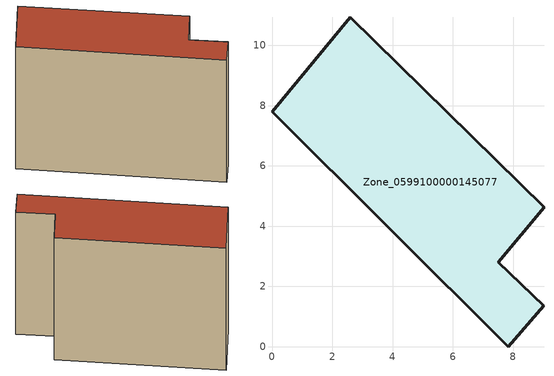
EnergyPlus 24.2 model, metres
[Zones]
Zone_0599100000145077
 floor ground (C_G): 0,7.8 2.6,10.93 9.03,4.62 7.51,2.8 9.02,1.36 7.84,0 z0
 wall outside (C_F): 2.6,10.93 0,7.8 7.84,0 9.02,1.36 7.51,2.8 9.03,4.62 2.6,10.93 z0:7.43
 roof outside (C_R): 0,7.8 7.84,0 9.02,1.36 7.51,2.8 9.03,4.62 2.6,10.93 z7.43
[BUILDING]
Pand.0599100000145077: North Axis=0; Terrain=City; Loads Convergence Tolerance Value=0.04; Temperature Convergence Tolerance Value=0.4; Solar Distribution=FullExterior; Maximum Number of Warmup Days=25; Minimum Number of Warmup Days=1
[Site:Location]
Rotterdam.The.Hague.AP_ZH_NLD Design_Conditions: Latitude=51.96; Longitude=4.45; Time Zone=1; Elevation=-4.5
[SITE:GROUNDTEMPERATURE:BUILDINGSURFACE]
18, 18, 18, 18, 18, 18, 18, 18, 18, 18, 18, 18
[MATERIAL] Thermal Absorptance=0.9; Solar Absorptance=0.7; Visible Absorptance=0.7
Name | Roughness | Thickness | Conductivity | Density | Specific Heat
G.TI.1946 | MediumSmooth | 0.15 | 1 | 540 | 1210
F.TI.1946 | Rough | 0.3 | 0.857143 | 1920 | 840
R.TI.1946 | MediumRough | 0.2 | 0.1 | 1500 | 1000
[CONSTRUCTION]
C_G: G.TI.1946
C_F: F.TI.1946
C_R: R.TI.1946
[ZONE]
Zone_0599100000145077: Type=1; Multiplier=1; Ceiling Height=Autocalculate; Volume=Autocalculate; Floor Area=autocalculate; Part of Total Floor Area=Yes
[ZONEINFILTRATION:DESIGNFLOWRATE]
Infil_Zone_0599100000145077: Zone or ZoneList or Space or SpaceList=Zone_0599100000145077; Schedule=AlwaysOn; Design Flow Rate Calculation Method=Flow/Area; Flow Rate per Floor Area=0.003; Constant Term Coefficient=1; Temperature Term Coefficient=0; Velocity Term Coefficient=0; Velocity Squared Term Coefficient=0
[HVACTEMPLATE:ZONE:IDEALLOADSAIRSYSTEM]
Zone_0599100000145077: Maximum Heating Supply Air Temperature=50; Minimum Cooling Supply Air Temperature=13; Maximum Heating Supply Air Humidity Ratio=0.0156; Minimum Cooling Supply Air Humidity Ratio=0.0077; Heating Limit=NoLimit; Cooling Limit=NoLimit; Dehumidification Control Type=ConstantSensibleHeatRatio; Cooling Sensible Heat Ratio=0.7; Dehumidification Setpoint=60; Humidification Control Type=None; Humidification Setpoint=30; Outdoor Air Method=None; Outdoor Air Flow Rate per Person=0.00944; Outdoor Air Flow Rate per Zone Floor Area=0; Outdoor Air Flow Rate per Zone=0; Demand Controlled Ventilation Type=None; Outdoor Air Economizer Type=NoEconomizer; Heat Recovery Type=None; Sensible Heat Recovery Effectiveness=0.7; Latent Heat Recovery Effectiveness=0.65
[ZONECONTROL:THERMOSTAT]
ThermostatControl_Zone_0599100000145077: Zone or ZoneList=Zone_0599100000145077; Control Type Schedule=DualSetpointControlType; Control 1=Thermostat_Zone_0599100000145077; Temperature Difference Between Cutout And Setpoint=0
[THERMOSTATSETPOINT:DUALSETPOINT]
Thermostat_Zone_0599100000145077: Heating Setpoint Temperature Schedule=HeatingSetpoint_Zone_0599100000145077; Cooling Setpoint Temperature Schedule=CoolingSetpoint_Zone_0599100000145077
[SCHEDULE:COMPACT]
HeatingSetpoint_Zone_0599100000145077: Through: 12/31, For: AllDays, Until: 24:00, 21
CoolingSetpoint_Zone_0599100000145077: Through: 12/31, For: AllDays, Until: 24:00, 24
DualSetpointControlType: Through: 12/31, For: AllDays, Until: 24:00, 4
AlwaysOn: Through: 12/31, For: AllDays, Until: 24:00, 1
